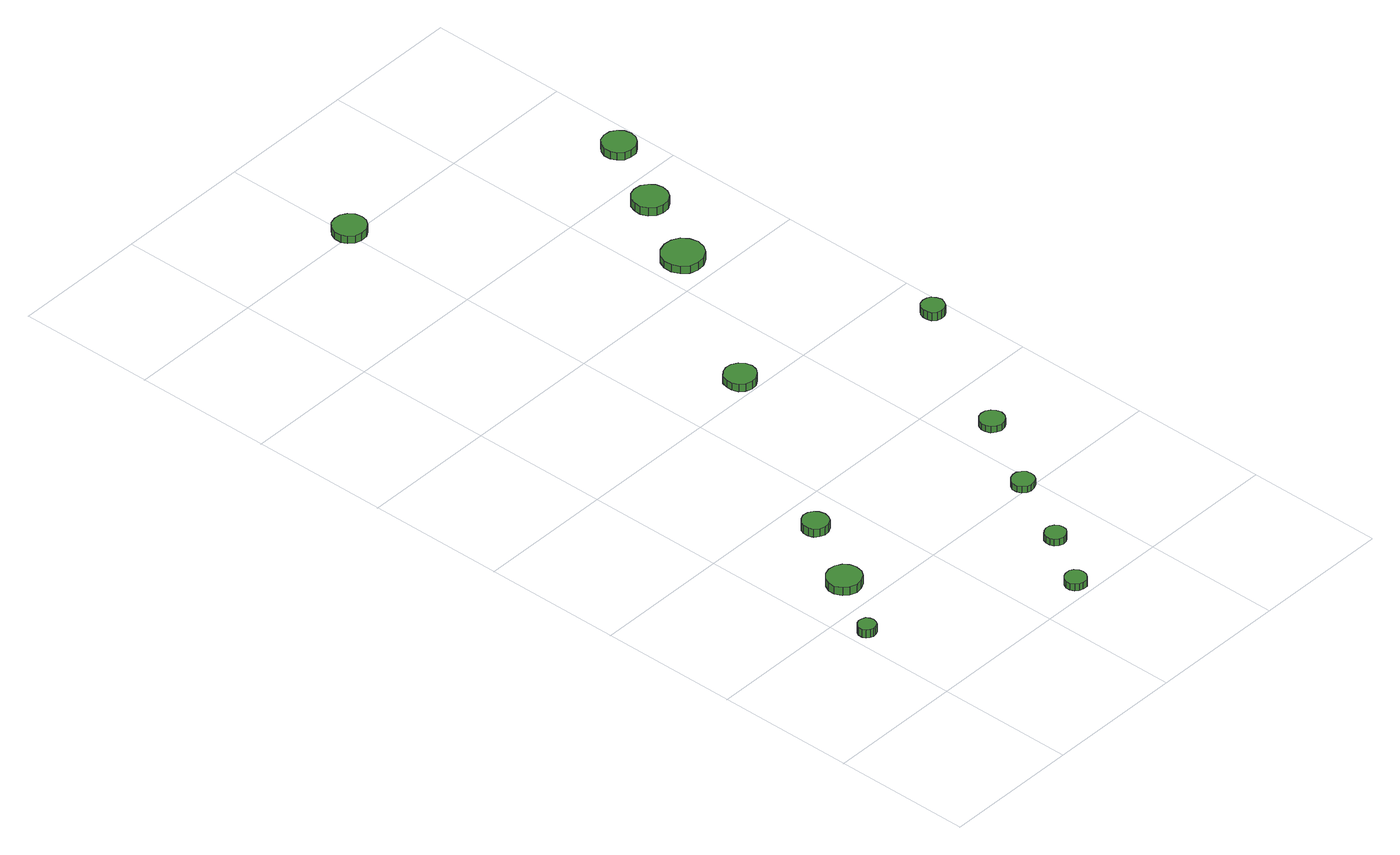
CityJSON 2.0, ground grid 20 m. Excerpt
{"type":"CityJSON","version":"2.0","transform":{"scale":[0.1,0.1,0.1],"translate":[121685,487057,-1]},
"CityObjects":{
"tree1":{"type":"SolitaryVegetationObject","attributes":{"function":"something"},"geometry":[{"type":"MultiSurface","lod":"1","boundaries":[[[0,1,2,3,4,5,6,7,8,9,10,11,12,13,14]],[[15,16,17,18,19,20,21,22,23,24,25,26,27,28,29]],[[0,29,28,1]],[[1,28,27,2]],[[2,27,26,3]],[[3,26,25,4]],[[4,25,24,5]],[[5,24,23,6]],[[6,23,22,7]],[[7,22,21,8]],[[8,21,20,9]],[[9,20,19,10]],[[10,19,18,11]],[[11,18,17,12]],[[12,17,16,13]],[[13,16,15,14]],[[14,15,29,0]]]}]},
"tree2":{"type":"SolitaryVegetationObject","attributes":{"function":"something"},"geometry":[{"type":"MultiSurface","lod":"1","boundaries":[[[30,31,32,33,34,35,36,37,38,39,40,41,42,43,44]],[[45,46,47,48,49,50,51,52,53,54,55,56,57,58,59]],[[30,59,58,31]],[[31,58,57,32]],[[32,57,56,33]],[[33,56,55,34]],[[34,55,54,35]],[[35,54,53,36]],[[36,53,52,37]],[[37,52,51,38]],[[38,51,50,39]],[[39,50,49,40]],[[40,49,48,41]],[[41,48,47,42]],[[42,47,46,43]],[[43,46,45,44]],[[44,45,59,30]]]}]},
"tree3":{"type":"SolitaryVegetationObject","attributes":{"function":"something"},"geometry":[{"type":"MultiSurface","lod":"1","boundaries":[[[60,61,62,63,64,65,66,67,68,69,70,71,72,73,74]],[[75,76,77,78,79,80,81,82,83,84,85,86,87,88,89]],[[60,89,88,61]],[[61,88,87,62]],[[62,87,86,63]],[[63,86,85,64]],[[64,85,84,65]],[[65,84,83,66]],[[66,83,82,67]],[[67,82,81,68]],[[68,81,80,69]],[[69,80,79,70]],[[70,79,78,71]],[[71,78,77,72]],[[72,77,76,73]],[[73,76,75,74]],[[74,75,89,60]]]}]},
"tree4":{"type":"SolitaryVegetationObject","attributes":{"function":"something"},"geometry":[{"type":"MultiSurface","lod":"1","boundaries":[[[90,91,92,93,94,95,96,97,98,99,100,101,102,103,104]],[[105,106,107,108,109,110,111,112,113,114,115,116,117,118,119]],[[90,119,118,91]],[[91,118,117,92]],[[92,117,116,93]],[[93,116,115,94]],[[94,115,114,95]],[[95,114,113,96]],[[96,113,112,97]],[[97,112,111,98]],[[98,111,110,99]],[[99,110,109,100]],[[100,109,108,101]],[[101,108,107,102]],[[102,107,106,103]],[[103,106,105,104]],[[104,105,119,90]]]}]},
"tree5":{"type":"SolitaryVegetationObject","attributes":{"function":"something"},"geometry":[{"type":"MultiSurface","lod":"1","boundaries":[[[120,121,122,123,124,125,126,127,128,129,130,131,132,133,134]],[[135,136,137,138,139,140,141,142,143,144,145,146,147,148,149]],[[120,149,148,121]],[[121,148,147,122]],[[122,147,146,123]],[[123,146,145,124]],[[124,145,144,125]],[[125,144,143,126]],[[126,143,142,127]],[[127,142,141,128]],[[128,141,140,129]],[[129,140,139,130]],[[130,139,138,131]],[[131,138,137,132]],[[132,137,136,133]],[[133,136,135,134]],[[134,135,149,120]]]}]},
"tree6":{"type":"SolitaryVegetationObject","attributes":{"function":"something"},"geometry":[{"type":"MultiSurface","lod":"1","boundaries":[[[150,151,152,153,154,155,156,157,158,159,160,161,162,163,164]],[[165,166,167,168,169,170,171,172,173,174,175,176,177,178,179]],[[150,179,178,151]],[[151,178,177,152]],[[152,177,176,153]],[[153,176,175,154]],[[154,175,174,155]],[[155,174,173,156]],[[156,173,172,157]],[[157,172,171,158]],[[158,171,170,159]],[[159,170,169,160]],[[160,169,168,161]],[[161,168,167,162]],[[162,167,166,163]],[[163,166,165,164]],[[164,165,179,150]]]}]},
"tree7":{"type":"SolitaryVegetationObject","attributes":{"function":"something"},"geometry":[{"type":"MultiSurface","lod":"1","boundaries":[[[180,181,182,183,184,185,186,187,188,189,190,191,192,193,194]],[[195,196,197,198,199,200,201,202,203,204,205,206,207,208,209]],[[180,209,208,181]],[[181,208,207,182]],[[182,207,206,183]],[[183,206,205,184]],[[184,205,204,185]],[[185,204,203,186]],[[186,203,202,187]],[[187,202,201,188]],[[188,201,200,189]],[[189,200,199,190]],[[190,199,198,191]],[[191,198,197,192]],[[192,197,196,193]],[[193,196,195,194]],[[194,195,209,180]]]}]},
"tree8":{"type":"SolitaryVegetationObject","attributes":{"function":"something"},"geometry":[{"type":"MultiSurface","lod":"1","boundaries":[[[210,211,212,213,214,215,216,217,218,219,220,221,222,223,224]],[[225,226,227,228,229,230,231,232,233,234,235,236,237,238,239]],[[210,239,238,211]],[[211,238,237,212]],[[212,237,236,213]],[[213,236,235,214]],[[214,235,234,215]],[[215,234,233,216]],[[216,233,232,217]],[[217,232,231,218]],[[218,231,230,219]],[[219,230,229,220]],[[220,229,228,221]],[[221,228,227,222]],[[222,227,226,223]],[[223,226,225,224]],[[224,225,239,210]]]}]},
"tree9":{"type":"SolitaryVegetationObject","attributes":{"function":"something"},"geometry":[{"type":"MultiSurface","lod":"1","boundaries":[[[240,241,242,243,244,245,246,247,248,249,250,251,252,253,254]],[[255,256,257,258,259,260,261,262,263,264,265,266,267,268,269]],[[240,269,268,241]],[[241,268,267,242]],[[242,267,266,243]],[[243,266,265,244]],[[244,265,264,245]],[[245,264,263,246]],[[246,263,262,247]],[[247,262,261,248]],[[248,261,260,249]],[[249,260,259,250]],[[250,259,258,251]],[[251,258,257,252]],[[252,257,256,253]],[[253,256,255,254]],[[254,255,269,240]]]}]},
"tree10":{"type":"SolitaryVegetationObject","attributes":{"function":"something"},"geometry":[{"type":"MultiSurface","lod":"1","boundaries":[[[270,271,272,273,274,275,276,277,278,279,280,281,282,283,284]],[[285,286,287,288,289,290,291,292,293,294,295,296,297,298,299]],[[270,299,298,271]],[[271,298,297,272]],[[272,297,296,273]],[[273,296,295,274]],[[274,295,294,275]],[[275,294,293,276]],[[276,293,292,277]],[[277,292,291,278]],[[278,291,290,279]],[[279,290,289,280]],[[280,289,288,281]],[[281,288,287,282]],[[282,287,286,283]],[[283,286,285,284]],[[284,285,299,270]]]}]},
"tree11":{"type":"SolitaryVegetationObject","attributes":{"function":"something"},"geometry":[{"type":"MultiSurface","lod":"1","boundaries":[[[300,301,302,303,304,305,306,307,308,309,310,311,312,313,314]],[[315,316,317,318,319,320,321,322,323,324,325,326,327,328,329]],[[300,329,328,301]],[[301,328,327,302]],[[302,327,326,303]],[[303,326,325,304]],[[304,325,324,305]],[[305,324,323,306]],[[306,323,322,307]],[[307,322,321,308]],[[308,321,320,309]],[[309,320,319,310]],[[310,319,318,311]],[[311,318,317,312]],[[312,317,316,313]],[[313,316,315,314]],[[314,315,329,300]]]}]},
"tree12":{"type":"SolitaryVegetationObject","attributes":{"function":"something"},"geometry":[{"type":"MultiSurface","lod":"1","boundaries":[[[330,331,332,333,334,335,336,337,338,339,340,341,342,343,344]],[[345,346,347,348,349,350,351,352,353,354,355,356,357,358,359]],[[330,359,358,331]],[[331,358,357,332]],[[332,357,356,333]],[[333,356,355,334]],[[334,355,354,335]],[[335,354,353,336]],[[336,353,352,337]],[[337,352,351,338]],[[338,351,350,339]],[[339,350,349,340]],[[340,349,348,341]],[[341,348,347,342]],[[342,347,346,343]],[[343,346,345,344]],[[344,345,359,330]]]}]},
"tree13":{"type":"SolitaryVegetationObject","attributes":{"function":"something"},"geometry":[{"type":"MultiSurface","lod":"1","boundaries":[[[360,361,362,363,364,365,366,367,368,369,370,371,372,373,374]],[[375,376,377,378,379,380,381,382,383,384,385,386,387,388,389]],[[360,389,388,361]],[[361,388,387,362]],[[362,387,386,363]],[[363,386,385,364]],[[364,385,384,365]],[[365,384,383,366]],[[366,383,382,367]],[[367,382,381,368]],[[368,381,380,369]],[[369,380,379,370]],[[370,379,378,371]],[[371,378,377,372]],[[372,377,376,373]],[[373,376,375,374]],[[374,375,389,360]]]}]}
},
"vertices":[
[35,156,20],[34,161,20],[31,166,20],[26,168,20],[21,169,20],[16,167,20],[12,164,20],[10,159,20],[10,153,20],[12,148,20],[16,145,20],[21,143,20],[26,144,20],[31,146,20],[34,151,20],[34,151,7],[31,146,7],[26,144,7],[21,143,7],[16,145,7],[12,148,7],[10,153,7],[10,159,7],[12,164,7],[16,167,7],[21,169,7],[26,168,7],[31,166,7],[34,161,7],[35,156,7],
[103,245,19],[101,255,19],[95,263,19],[86,268,19],[76,269,19],[66,266,19],[59,259,19],[54,250,19],[54,240,19],[59,230,19],[66,224,19],[76,220,19],[86,222,19],[95,227,19],[101,235,19],[101,235,6],[95,227,6],[86,222,6],[76,220,6],[66,224,6],[59,230,6],[54,240,6],[54,250,6],[59,259,6],[66,266,6],[76,269,6],[86,268,6],[95,263,6],[101,255,6],[103,245,6],
[159,349,19],[157,357,19],[153,363,19],[146,367,19],[138,368,19],[131,365,19],[125,360,19],[122,353,19],[122,345,19],[125,338,19],[131,333,19],[138,330,19],[146,331,19],[153,335,19],[157,341,19],[157,341,6],[153,335,6],[146,331,6],[138,330,6],[131,333,6],[125,338,6],[122,345,6],[122,353,6],[125,360,6],[131,365,6],[138,368,6],[146,367,6],[153,363,6],[157,357,6],[159,349,6],
[292,23,16],[291,29,16],[287,35,16],[282,38,16],[275,38,16],[269,36,16],[265,32,16],[262,26,16],[262,20,16],[265,14,16],[269,10,16],[275,8,16],[282,8,16],[287,12,16],[291,17,16],[291,17,5],[287,12,5],[282,8,5],[275,8,5],[269,10,5],[265,14,5],[262,20,5],[262,26,5],[265,32,5],[269,36,5],[275,38,5],[282,38,5],[287,35,5],[291,29,5],[292,23,5],
[344,104,16],[343,110,16],[339,115,16],[334,118,16],[328,119,16],[322,117,16],[317,113,16],[315,107,16],[315,101,16],[317,95,16],[322,91,16],[328,89,16],[334,90,16],[339,93,16],[343,98,16],[343,98,5],[339,93,5],[334,90,5],[328,89,5],[322,91,5],[317,95,5],[315,101,5],[315,107,5],[317,113,5],[322,117,5],[328,119,5],[334,118,5],[339,115,5],[343,110,5],[344,104,5],
[401,209,15],[400,216,15],[396,221,15],[390,225,15],[383,225,15],[377,223,15],[372,219,15],[369,213,15],[369,206,15],[372,200,15],[377,195,15],[383,193,15],[390,194,15],[396,197,15],[400,203,15],[400,203,5],[396,197,5],[390,194,5],[383,193,5],[377,195,5],[372,200,5],[369,206,5],[369,213,5],[372,219,5],[377,223,5],[383,225,5],[390,225,5],[396,221,5],[400,216,5],[401,209,5],
[324,620,22],[322,629,22],[316,637,22],[308,642,22],[299,643,22],[290,640,22],[283,634,22],[280,625,22],[280,616,22],[283,607,22],[290,601,22],[299,598,22],[308,599,22],[316,604,22],[322,611,22],[322,611,10],[316,604,10],[308,599,10],[299,598,10],[290,601,10],[283,607,10],[280,616,10],[280,625,10],[283,634,10],[290,640,10],[299,643,10],[308,642,10],[316,637,10],[322,629,10],[324,620,10],
[471,322,15],[469,329,15],[465,335,15],[459,339,15],[452,340,15],[445,338,15],[439,333,15],[436,326,15],[436,319,15],[439,312,15],[445,307,15],[452,305,15],[459,306,15],[465,309,15],[469,315,15],[469,315,5],[465,309,5],[459,306,5],[452,305,5],[445,307,5],[439,312,5],[436,319,5],[436,326,5],[439,333,5],[445,338,5],[452,340,5],[459,339,5],[465,335,5],[469,329,5],[471,322,5],
[229,1206,16],[227,1216,16],[221,1224,16],[213,1229,16],[203,1230,16],[193,1227,16],[186,1220,16],[182,1211,16],[182,1201,16],[186,1192,16],[193,1186,16],[203,1183,16],[213,1184,16],[221,1189,16],[227,1197,16],[227,1197,4],[221,1189,4],[213,1184,4],[203,1183,4],[193,1186,4],[186,1192,4],[182,1201,4],[182,1211,4],[186,1220,4],[193,1227,4],[203,1230,4],[213,1229,4],[221,1224,4],[227,1216,4],[229,1206,4],
[469,841,24],[466,853,24],[459,863,24],[448,869,24],[436,870,24],[424,866,24],[415,858,24],[410,847,24],[410,835,24],[415,824,24],[424,815,24],[436,812,24],[448,813,24],[459,819,24],[466,829,24],[466,829,12],[459,819,12],[448,813,12],[436,812,12],[424,815,12],[415,824,12],[410,835,12],[410,847,12],[415,858,12],[424,866,12],[436,870,12],[448,869,12],[459,863,12],[466,853,12],[469,841,12],
[587,527,24],[585,534,24],[581,540,24],[576,543,24],[569,544,24],[562,542,24],[557,537,24],[555,531,24],[555,524,24],[557,518,24],[562,513,24],[569,511,24],[576,512,24],[581,515,24],[585,521,24],[585,521,11],[581,515,11],[576,512,11],[569,511,11],[562,513,11],[557,518,11],[555,524,11],[555,531,11],[557,537,11],[562,542,11],[569,544,11],[576,543,11],[581,540,11],[585,534,11],[587,527,11],
[528,954,19],[526,964,19],[520,972,19],[511,978,19],[501,979,19],[491,976,19],[483,969,19],[479,959,19],[479,949,19],[483,939,19],[491,932,19],[501,929,19],[511,930,19],[520,935,19],[526,944,19],[526,944,6],[520,935,6],[511,930,6],[501,929,6],[491,932,6],[483,939,6],[479,949,6],[479,959,6],[483,969,6],[491,976,6],[501,979,6],[511,978,6],[520,972,6],[526,964,6],[528,954,6],
[587,1060,17],[585,1070,17],[579,1078,17],[571,1083,17],[561,1084,17],[551,1081,17],[544,1074,17],[540,1065,17],[540,1055,17],[544,1047,17],[551,1040,17],[561,1037,17],[571,1038,17],[579,1043,17],[585,1051,17],[585,1051,5],[579,1043,5],[571,1038,5],[561,1037,5],[551,1040,5],[544,1047,5],[540,1055,5],[540,1065,5],[544,1074,5],[551,1081,5],[561,1084,5],[571,1083,5],[579,1078,5],[585,1070,5],[587,1060,5]
]}
